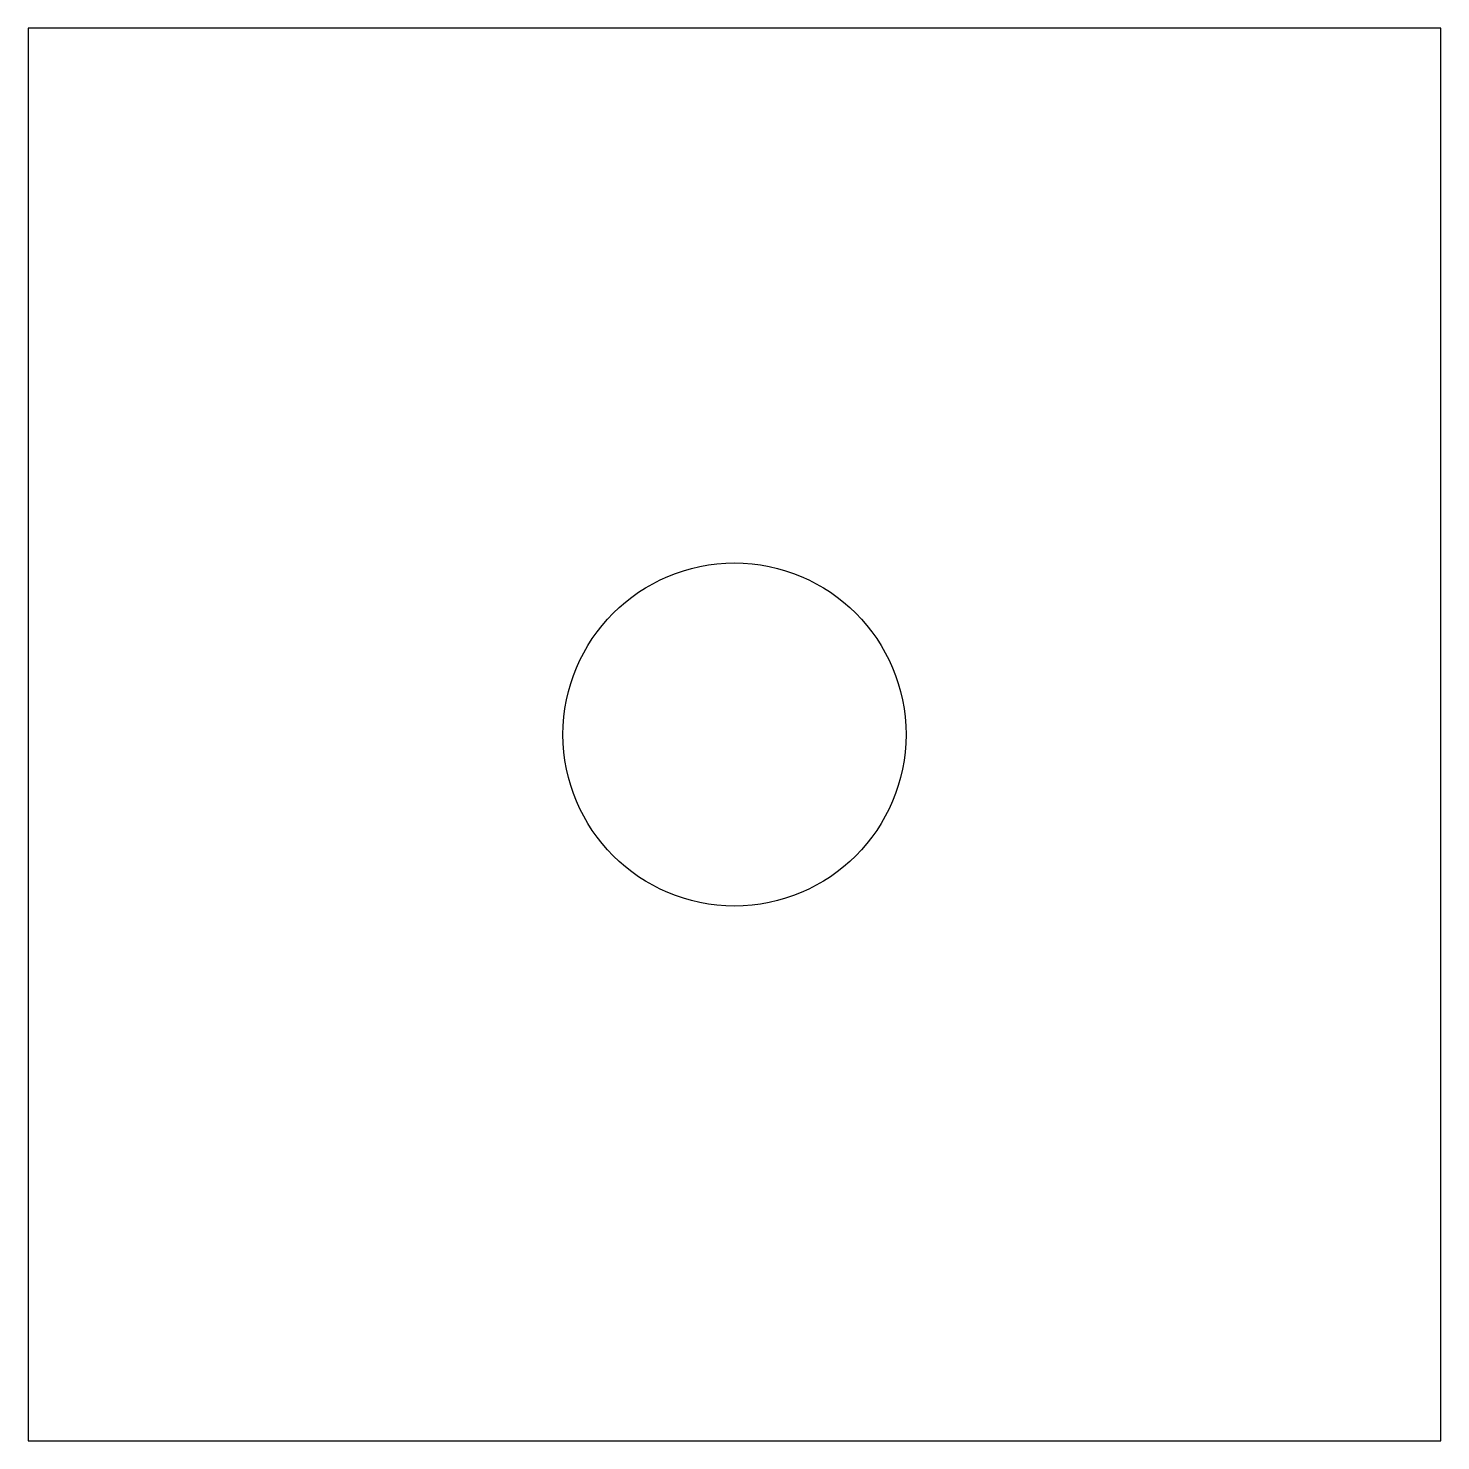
# Model space of a CAD drawing. Header units: millimetres. Extents: x -285.4 to -215.4, y -7.1 to 62.9.
import ezdxf

# ---------------------------------------------------------------- set-up
doc = ezdxf.new("R2010")
doc.units = ezdxf.units.MM
doc.layers.add('Hole', color=6, linetype='Continuous')
doc.layers.add('OuterContour', color=3, linetype='Continuous')

msp = doc.modelspace()

# ---------------------------------------------------------------- linework, layer by layer
at = {"layer": 'Hole', "linetype": 'Continuous'}
msp.add_circle((-250.404, 27.889), 8.5, dxfattribs=at)
at = {"layer": 'OuterContour', "linetype": 'Continuous'}
msp.add_lwpolyline([(-215.404, -7.111), (-215.404, 62.889), (-285.404, 62.889), (-285.404, -7.111)], close=True, dxfattribs=at)

doc.saveas('drawing.dxf')
